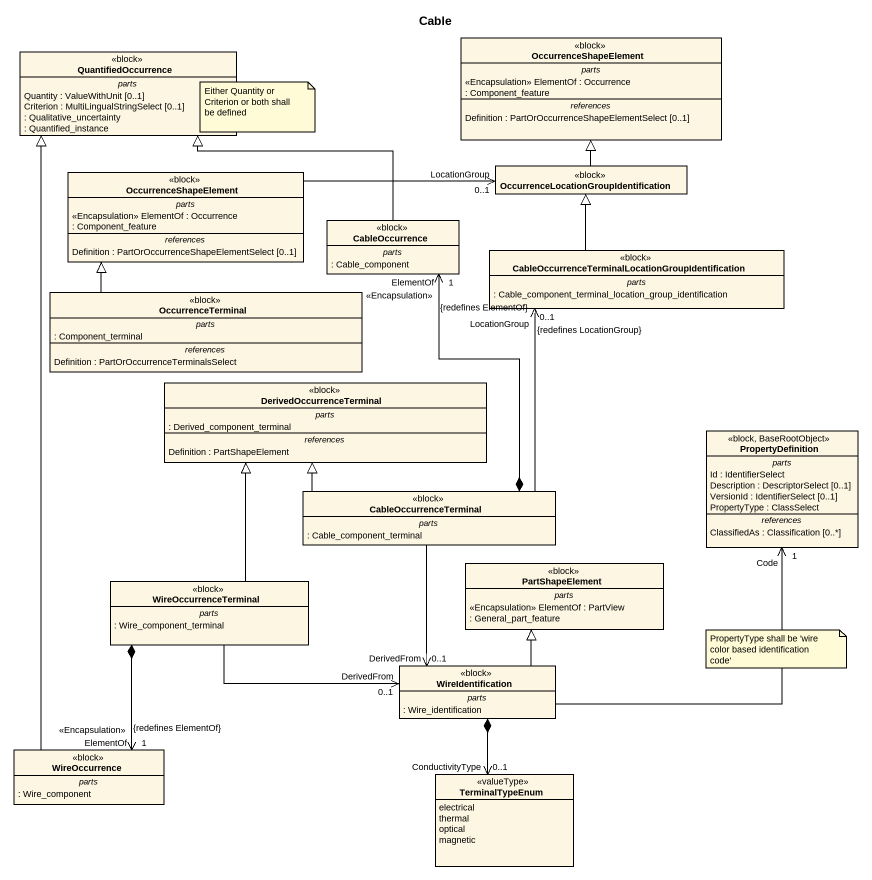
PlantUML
@startuml
title Cable
hide circle
hide empty members
class QuantifiedOccurrence <<block>> {
  -- parts --
  Quantity : ValueWithUnit [0..1]
  Criterion : MultiLingualStringSelect [0..1]
  : Qualitative_uncertainty
  : Quantified_instance
}
class OccurrenceShapeElement <<block>> {
  -- parts --
  <<Encapsulation>> ElementOf : Occurrence
  : Component_feature
  -- references --
  Definition : PartOrOccurrenceShapeElementSelect [0..1]
}
class "OccurrenceShapeElement" as OccurrenceShapeElement_2 <<block>> {
  -- parts --
  <<Encapsulation>> ElementOf : Occurrence
  : Component_feature
  -- references --
  Definition : PartOrOccurrenceShapeElementSelect [0..1]
}
class "OccurrenceLocationGroupIdentification" as OccurrenceLocationGroupIdent <<block>>
class CableOccurrence <<block>> {
  -- parts --
  : Cable_component
}
class "CableOccurrenceTerminalLocationGroupIdentification" as CableOccurrenceTerminalLocat <<block>> {
  -- parts --
  : Cable_component_terminal_location_group_identification
}
class OccurrenceTerminal <<block>> {
  -- parts --
  : Component_terminal
  -- references --
  Definition : PartOrOccurrenceTerminalsSelect
}
class DerivedOccurrenceTerminal <<block>> {
  -- parts --
  : Derived_component_terminal
  -- references --
  Definition : PartShapeElement
}
class PropertyDefinition <<block, BaseRootObject>> {
  -- parts --
  Id : IdentifierSelect
  Description : DescriptorSelect [0..1]
  VersionId : IdentifierSelect [0..1]
  PropertyType : ClassSelect
  -- references --
  ClassifiedAs : Classification [0..*]
}
class CableOccurrenceTerminal <<block>> {
  -- parts --
  : Cable_component_terminal
}
class PartShapeElement <<block>> {
  -- parts --
  <<Encapsulation>> ElementOf : PartView
  : General_part_feature
}
class WireOccurrenceTerminal <<block>> {
  -- parts --
  : Wire_component_terminal
}
class WireIdentification <<block>> {
  -- parts --
  : Wire_identification
}
class WireOccurrence <<block>> {
  -- parts --
  : Wire_component
}
enum TerminalTypeEnum <<valueType>> {
  electrical
  thermal
  optical
  magnetic
}
OccurrenceLocationGroupIdent -up-|> OccurrenceShapeElement
OccurrenceLocationGroupIdent "LocationGroup\n0..1" <-left- OccurrenceShapeElement_2
CableOccurrence -left-|> QuantifiedOccurrence
CableOccurrence "ElementOf\n<<Encapsulation>>\n1\n{redefines ElementOf}" <--* CableOccurrenceTerminal
CableOccurrenceTerminalLocat -up-|> OccurrenceLocationGroupIdent
CableOccurrenceTerminalLocat "LocationGroup\n0..1\n{redefines LocationGroup}" <-- CableOccurrenceTerminal
OccurrenceTerminal -up-|> OccurrenceShapeElement_2
PropertyDefinition "Code\n1" <-- WireIdentification
CableOccurrenceTerminal -up-|> DerivedOccurrenceTerminal
WireOccurrenceTerminal -up-|> DerivedOccurrenceTerminal
WireIdentification "DerivedFrom\n0..1" <-up- CableOccurrenceTerminal
WireIdentification -up-|> PartShapeElement
WireIdentification "DerivedFrom\n0..1" <-left- WireOccurrenceTerminal
WireOccurrence -up-|> QuantifiedOccurrence
WireOccurrence "ElementOf\n<<Encapsulation>>\n1\n{redefines ElementOf}" <-up-* WireOccurrenceTerminal
TerminalTypeEnum "ConductivityType\n0..1" <-up-* WireIdentification
note as N1
  Either Quantity or Criterion or both shall be defined
end note
note as N2
  PropertyType shall be 'wire color based identification code'
end note
@enduml
